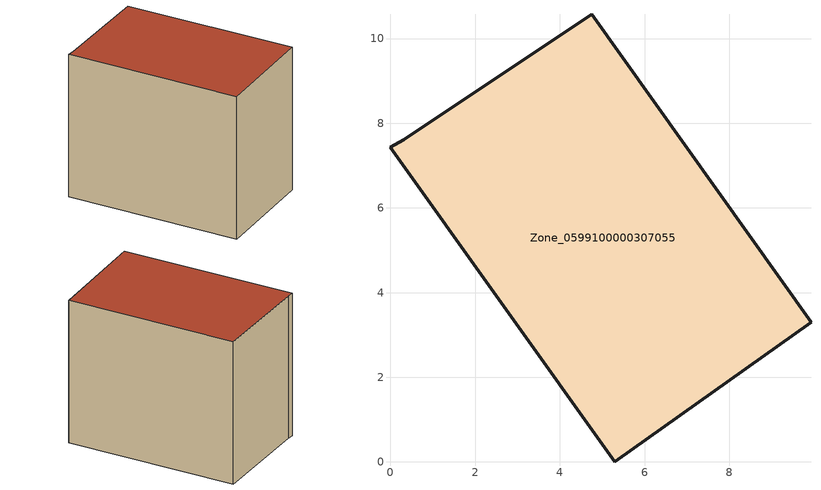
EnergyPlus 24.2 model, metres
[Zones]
Zone_0599100000307055
 floor ground (C_G): 5.3,0 0,7.44 0.32,7.62 4.75,10.58 9.93,3.31 z0
 wall outside (C_F): 5.3,0 9.93,3.31 4.75,10.58 0.32,7.62 0,7.44 5.3,0 z0:7.75
 roof outside (C_R): 0,7.44 5.3,0 9.93,3.31 4.75,10.58 0.32,7.62 z7.75
[BUILDING]
Pand.0599100000307055: North Axis=0; Terrain=City; Loads Convergence Tolerance Value=0.04; Temperature Convergence Tolerance Value=0.4; Solar Distribution=FullExterior; Maximum Number of Warmup Days=25; Minimum Number of Warmup Days=1
[Site:Location]
Rotterdam.The.Hague.AP_ZH_NLD Design_Conditions: Latitude=51.96; Longitude=4.45; Time Zone=1; Elevation=-4.5
[SITE:GROUNDTEMPERATURE:BUILDINGSURFACE]
18, 18, 18, 18, 18, 18, 18, 18, 18, 18, 18, 18
[MATERIAL] Thermal Absorptance=0.9; Solar Absorptance=0.7; Visible Absorptance=0.7
Name | Roughness | Thickness | Conductivity | Density | Specific Heat
G.TC.1975-1991 | MediumSmooth | 0.15 | 0.288461 | 540 | 1210
F.TC.1975-1991 | Rough | 0.3 | 0.230769 | 1920 | 840
R.TC.1975-1991 | MediumRough | 0.2 | 0.153846 | 1500 | 1000
[CONSTRUCTION]
C_G: G.TC.1975-1991
C_F: F.TC.1975-1991
C_R: R.TC.1975-1991
[ZONE]
Zone_0599100000307055: Type=1; Multiplier=1; Ceiling Height=Autocalculate; Volume=Autocalculate; Floor Area=autocalculate; Part of Total Floor Area=Yes
[ZONEINFILTRATION:DESIGNFLOWRATE]
Infil_Zone_0599100000307055: Zone or ZoneList or Space or SpaceList=Zone_0599100000307055; Schedule=AlwaysOn; Design Flow Rate Calculation Method=Flow/Area; Flow Rate per Floor Area=0.003; Constant Term Coefficient=1; Temperature Term Coefficient=0; Velocity Term Coefficient=0; Velocity Squared Term Coefficient=0
[HVACTEMPLATE:ZONE:IDEALLOADSAIRSYSTEM]
Zone_0599100000307055: Maximum Heating Supply Air Temperature=50; Minimum Cooling Supply Air Temperature=13; Maximum Heating Supply Air Humidity Ratio=0.0156; Minimum Cooling Supply Air Humidity Ratio=0.0077; Heating Limit=NoLimit; Cooling Limit=NoLimit; Dehumidification Control Type=ConstantSensibleHeatRatio; Cooling Sensible Heat Ratio=0.7; Dehumidification Setpoint=60; Humidification Control Type=None; Humidification Setpoint=30; Outdoor Air Method=None; Outdoor Air Flow Rate per Person=0.00944; Outdoor Air Flow Rate per Zone Floor Area=0; Outdoor Air Flow Rate per Zone=0; Demand Controlled Ventilation Type=None; Outdoor Air Economizer Type=NoEconomizer; Heat Recovery Type=None; Sensible Heat Recovery Effectiveness=0.7; Latent Heat Recovery Effectiveness=0.65
[ZONECONTROL:THERMOSTAT]
ThermostatControl_Zone_0599100000307055: Zone or ZoneList=Zone_0599100000307055; Control Type Schedule=DualSetpointControlType; Control 1=Thermostat_Zone_0599100000307055; Temperature Difference Between Cutout And Setpoint=0
[THERMOSTATSETPOINT:DUALSETPOINT]
Thermostat_Zone_0599100000307055: Heating Setpoint Temperature Schedule=HeatingSetpoint_Zone_0599100000307055; Cooling Setpoint Temperature Schedule=CoolingSetpoint_Zone_0599100000307055
[SCHEDULE:COMPACT]
HeatingSetpoint_Zone_0599100000307055: Through: 12/31, For: AllDays, Until: 24:00, 21
CoolingSetpoint_Zone_0599100000307055: Through: 12/31, For: AllDays, Until: 24:00, 24
DualSetpointControlType: Through: 12/31, For: AllDays, Until: 24:00, 4
AlwaysOn: Through: 12/31, For: AllDays, Until: 24:00, 1
